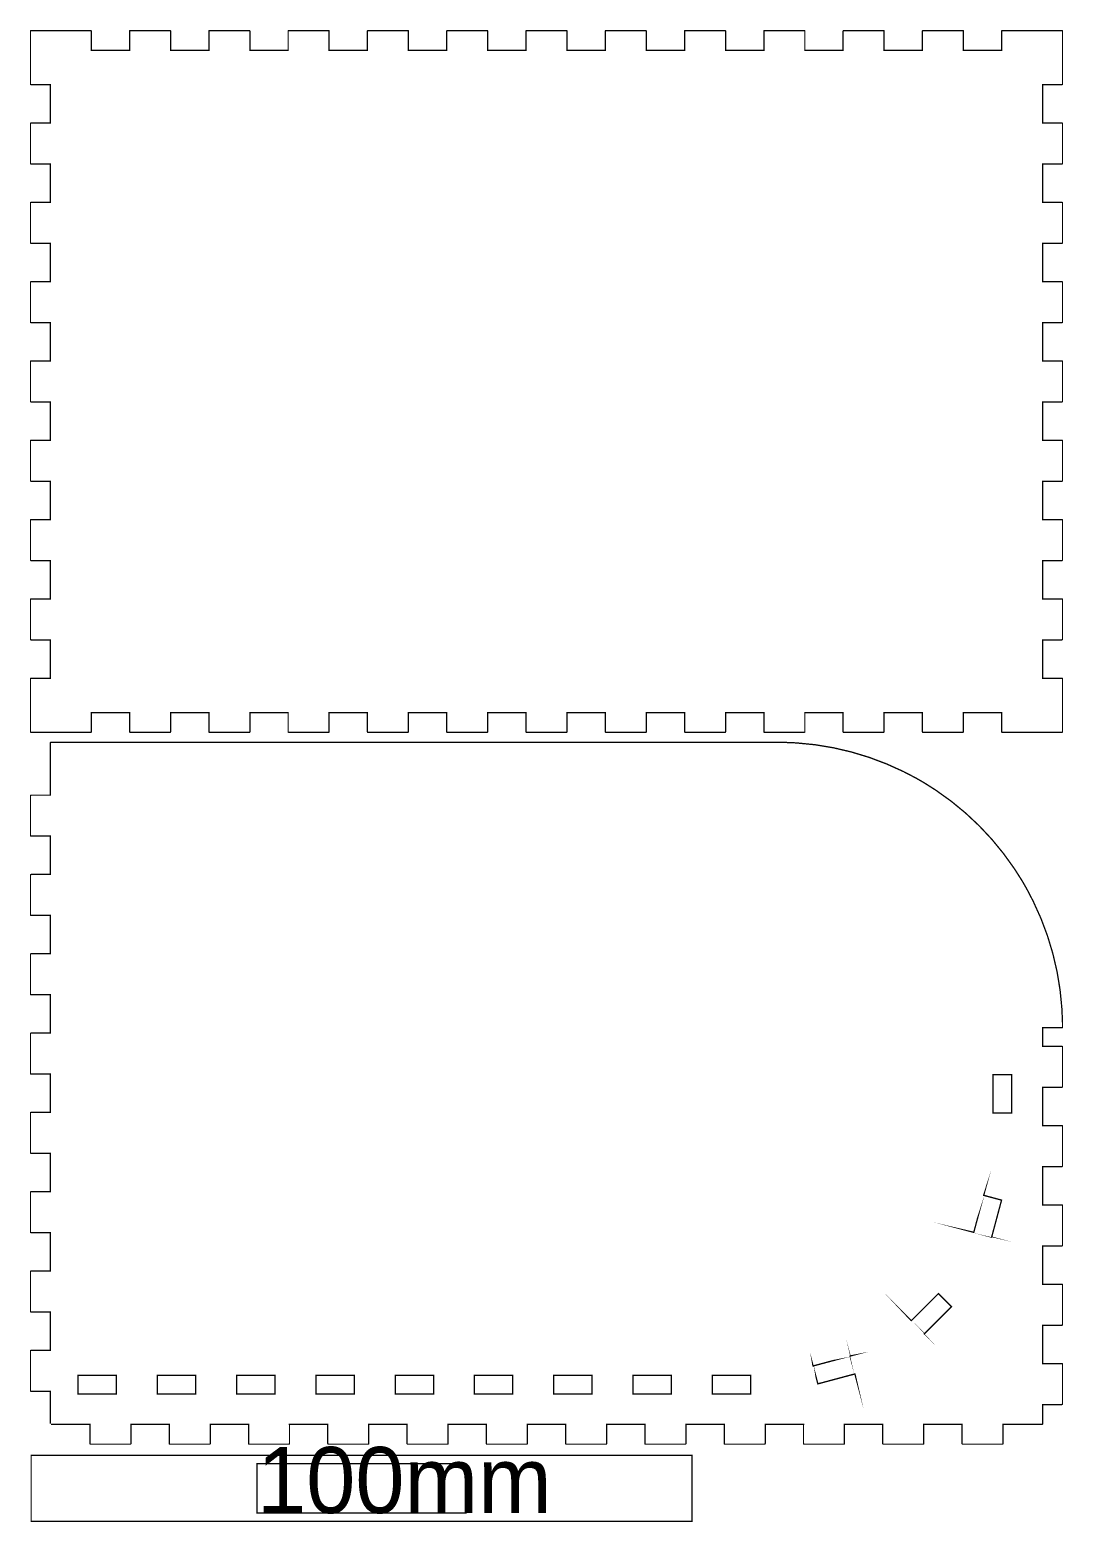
# Model space of a CAD drawing. Extents: x 1 to 736, y 1 to 227.
# Drawn here: x 0.6 to 157, y 0.9 to 226.7 of the extents above; entities that cross this region are included whole.
import ezdxf

# ---------------------------------------------------------------- set-up
doc = ezdxf.new("R2010")
doc.units = 0
doc.layers.get('0').update_dxf_attribs({"linetype": 'CONTINUOUS'})

msp = doc.modelspace()

# ---------------------------------------------------------------- linework, layer by layer
at = {"color": 0, "const_width": 0.2}
for points in [[(3.85025, 226.642), (0.85025, 226.642), (0.83234, 226.642), (0.77859, 226.613), (0.74965, 226.559), (0.74965, 226.541)], [(0.74965, 226.541), (0.74965, 223.541)], [(9.85023, 226.642), (3.85025, 226.642)], [(9.9508, 223.541), (9.9508, 226.541), (9.9508, 226.559), (9.9205, 226.613), (9.86677, 226.642), (9.85023, 226.642)], [(15.8502, 226.642), (15.8323, 226.642), (15.7786, 226.613), (15.7496, 226.559), (15.7496, 226.541)], [(15.7496, 226.541), (15.7496, 223.541), (15.7496, 223.559), (15.7786, 223.613), (15.8323, 223.642), (15.8502, 223.642)], [(21.8502, 226.642), (15.8502, 226.642)], [(21.9508, 223.541), (21.9508, 226.541), (21.9508, 226.559), (21.9204, 226.613), (21.8667, 226.642), (21.8502, 226.642)], [(27.8501, 226.642), (27.8322, 226.642), (27.7785, 226.613), (27.7496, 226.559), (27.7496, 226.541)], [(27.7496, 226.541), (27.7496, 223.541), (27.7496, 223.559), (27.7785, 223.613), (27.8322, 223.642), (27.8501, 223.642)], [(33.8501, 226.642), (27.8501, 226.642)], [(33.9507, 223.541), (33.9507, 226.541), (33.9507, 226.559), (33.9204, 226.613), (33.8667, 226.642), (33.8501, 226.642)], [(39.8501, 226.642), (39.8321, 226.642), (39.7785, 226.613), (39.7496, 226.559), (39.7496, 226.541)], [(39.7496, 226.541), (39.7496, 223.541), (39.7496, 223.559), (39.7785, 223.613), (39.8321, 223.642), (39.8501, 223.642)], [(45.8502, 226.642), (39.8501, 226.642)], [(45.9507, 223.541), (45.9507, 226.541), (45.9507, 226.559), (45.9204, 226.613), (45.8668, 226.642), (45.8502, 226.642)], [(51.8502, 226.642), (51.8322, 226.642), (51.7783, 226.613), (51.7493, 226.559), (51.7493, 226.541)], [(51.7493, 226.541), (51.7493, 223.541), (51.7493, 223.559), (51.7783, 223.613), (51.8322, 223.642), (51.8502, 223.642)], [(57.8499, 226.642), (51.8502, 226.642)], [(57.9508, 223.541), (57.9508, 226.541), (57.9508, 226.559), (57.9205, 226.613), (57.8665, 226.642), (57.8499, 226.642)], [(63.85, 226.642), (63.832, 226.642), (63.7783, 226.613), (63.7494, 226.559), (63.7494, 226.541)], [(63.7494, 226.541), (63.7494, 223.541), (63.7494, 223.559), (63.7783, 223.613), (63.832, 223.642), (63.85, 223.642)], [(69.85, 226.642), (63.85, 226.642)], [(69.9505, 223.541), (69.9505, 226.541), (69.9505, 226.559), (69.9202, 226.613), (69.8666, 226.642), (69.85, 226.642)], [(75.85, 226.642), (75.8321, 226.642), (75.7784, 226.613), (75.7495, 226.559), (75.7495, 226.541)], [(75.7495, 226.541), (75.7495, 223.541), (75.7495, 223.559), (75.7784, 223.613), (75.8321, 223.642), (75.85, 223.642)], [(81.8501, 226.642), (75.85, 226.642)], [(81.9506, 223.541), (81.9506, 226.541), (81.9506, 226.559), (81.9203, 226.613), (81.8667, 226.642), (81.8501, 226.642)], [(87.8498, 226.642), (87.8321, 226.642), (87.7782, 226.613), (87.7492, 226.559), (87.7492, 226.541)], [(87.7492, 226.541), (87.7492, 223.541), (87.7492, 223.559), (87.7782, 223.613), (87.8321, 223.642), (87.8498, 223.642)], [(93.8498, 226.642), (87.8498, 226.642)], [(93.9504, 223.541), (93.9504, 226.541), (93.9504, 226.559), (93.92, 226.613), (93.8664, 226.642), (93.8498, 226.642)], [(99.8499, 226.642), (99.8319, 226.642), (99.7783, 226.613), (99.7493, 226.559), (99.7493, 226.541)], [(99.7493, 226.541), (99.7493, 223.541), (99.7493, 223.559), (99.7783, 223.613), (99.8319, 223.642), (99.8499, 223.642)], [(105.85, 226.642), (99.8499, 226.642)], [(105.95, 223.541), (105.95, 226.541), (105.95, 226.559), (105.92, 226.613), (105.866, 226.642), (105.85, 226.642)], [(111.85, 226.642), (111.832, 226.642), (111.778, 226.613), (111.749, 226.559), (111.749, 226.541)], [(111.749, 226.541), (111.749, 223.541), (111.749, 223.559), (111.778, 223.613), (111.832, 223.642), (111.85, 223.642)], [(117.85, 226.642), (111.85, 226.642)], [(117.951, 223.541), (117.951, 226.541), (117.951, 226.559), (117.92, 226.613), (117.866, 226.642), (117.85, 226.642)], [(123.85, 226.642), (123.832, 226.642), (123.778, 226.613), (123.749, 226.559), (123.749, 226.541)], [(123.749, 226.541), (123.749, 223.541), (123.749, 223.559), (123.778, 223.613), (123.832, 223.642), (123.85, 223.642)], [(129.85, 226.642), (123.85, 226.642)], [(129.95, 223.541), (129.95, 226.541), (129.95, 226.559), (129.92, 226.613), (129.866, 226.642), (129.85, 226.642)], [(135.85, 226.642), (135.832, 226.642), (135.778, 226.613), (135.749, 226.559), (135.749, 226.541)], [(135.749, 226.541), (135.749, 223.541), (135.749, 223.559), (135.778, 223.613), (135.832, 223.642), (135.85, 223.642)], [(141.85, 226.642), (135.85, 226.642)], [(141.95, 223.541), (141.95, 226.541), (141.95, 226.559), (141.92, 226.613), (141.866, 226.642), (141.85, 226.642)], [(147.85, 226.642), (147.832, 226.642), (147.778, 226.613), (147.749, 226.559), (147.749, 226.541)], [(147.749, 226.541), (147.749, 223.541), (147.749, 223.559), (147.778, 223.613), (147.832, 223.642), (147.85, 223.642)], [(153.85, 226.642), (147.85, 226.642)], [(156.85, 226.642), (153.85, 226.642)], [(156.95, 223.541), (156.95, 226.541), (156.95, 226.559), (156.92, 226.613), (156.866, 226.642), (156.85, 226.642)], [(0.74965, 223.541), (0.74965, 218.542)], [(15.8502, 223.642), (9.85023, 223.642), (9.86677, 223.642), (9.9205, 223.613), (9.9508, 223.559), (9.9508, 223.541)], [(27.8501, 223.642), (21.8502, 223.642), (21.8667, 223.642), (21.9204, 223.613), (21.9508, 223.559), (21.9508, 223.541)], [(39.8501, 223.642), (33.8501, 223.642), (33.8667, 223.642), (33.9204, 223.613), (33.9507, 223.559), (33.9507, 223.541)], [(51.8502, 223.642), (45.8502, 223.642), (45.8668, 223.642), (45.9204, 223.613), (45.9507, 223.559), (45.9507, 223.541)], [(63.85, 223.642), (57.8499, 223.642), (57.8665, 223.642), (57.9205, 223.613), (57.9508, 223.559), (57.9508, 223.541)], [(75.85, 223.642), (69.85, 223.642), (69.8666, 223.642), (69.9202, 223.613), (69.9505, 223.559), (69.9505, 223.541)], [(87.8498, 223.642), (81.8501, 223.642), (81.8667, 223.642), (81.9203, 223.613), (81.9506, 223.559), (81.9506, 223.541)], [(99.8499, 223.642), (93.8498, 223.642), (93.8664, 223.642), (93.92, 223.613), (93.9504, 223.559), (93.9504, 223.541)], [(111.85, 223.642), (105.85, 223.642), (105.866, 223.642), (105.92, 223.613), (105.95, 223.559), (105.95, 223.541)], [(123.85, 223.642), (117.85, 223.642), (117.866, 223.642), (117.92, 223.613), (117.951, 223.559), (117.951, 223.541)], [(135.85, 223.642), (129.85, 223.642), (129.866, 223.642), (129.92, 223.613), (129.95, 223.559), (129.95, 223.541)], [(147.85, 223.642), (141.85, 223.642), (141.866, 223.642), (141.92, 223.613), (141.95, 223.559), (141.95, 223.541)], [(156.95, 218.542), (156.95, 223.541)], [(0.74965, 218.542), (0.74965, 218.525), (0.77859, 218.471), (0.83234, 218.441), (0.85025, 218.441)], [(0.85025, 218.441), (3.85025, 218.441), (3.83233, 218.441), (3.77857, 218.471), (3.74964, 218.525), (3.74964, 218.542)], [(3.74964, 218.542), (3.74964, 212.542), (3.74964, 212.56), (3.77857, 212.614), (3.83233, 212.642), (3.85025, 212.642)], [(153.95, 212.542), (153.95, 218.542), (153.95, 218.525), (153.92, 218.471), (153.866, 218.441), (153.85, 218.441)], [(153.85, 218.441), (156.85, 218.441), (156.866, 218.441), (156.92, 218.471), (156.95, 218.525), (156.95, 218.542)], [(3.85025, 212.642), (0.85025, 212.642), (0.83234, 212.642), (0.77859, 212.614), (0.74965, 212.56), (0.74965, 212.542)], [(0.74965, 212.542), (0.74965, 206.542)], [(156.85, 212.642), (153.85, 212.642), (153.866, 212.642), (153.92, 212.614), (153.95, 212.56), (153.95, 212.542)], [(156.95, 212.542), (156.95, 212.56), (156.92, 212.614), (156.866, 212.642), (156.85, 212.642)], [(156.95, 206.542), (156.95, 212.542)], [(0.74965, 206.542), (0.74965, 206.525), (0.77859, 206.471), (0.83234, 206.441), (0.85025, 206.441)], [(0.85025, 206.441), (3.85025, 206.441), (3.83233, 206.441), (3.77857, 206.471), (3.74964, 206.525), (3.74964, 206.542)], [(3.74964, 206.542), (3.74964, 200.542), (3.74964, 200.56), (3.77857, 200.613), (3.83233, 200.642), (3.85025, 200.642)], [(153.95, 200.542), (153.95, 206.542), (153.95, 206.525), (153.92, 206.471), (153.866, 206.441), (153.85, 206.441)], [(153.85, 206.441), (156.85, 206.441), (156.866, 206.441), (156.92, 206.471), (156.95, 206.525), (156.95, 206.542)], [(3.85025, 200.642), (0.85025, 200.642), (0.83234, 200.642), (0.77859, 200.613), (0.74965, 200.56), (0.74965, 200.542)], [(0.74965, 200.542), (0.74965, 194.542)], [(156.85, 200.642), (153.85, 200.642), (153.866, 200.642), (153.92, 200.613), (153.95, 200.56), (153.95, 200.542)], [(156.95, 200.542), (156.95, 200.56), (156.92, 200.613), (156.866, 200.642), (156.85, 200.642)], [(156.95, 194.542), (156.95, 200.542)], [(0.74965, 194.542), (0.74965, 194.525), (0.77859, 194.472), (0.83234, 194.441), (0.85025, 194.441)], [(0.85025, 194.441), (3.85025, 194.441), (3.83233, 194.441), (3.77857, 194.472), (3.74964, 194.525), (3.74964, 194.542)], [(3.74964, 194.542), (3.74964, 188.542), (3.74964, 188.56), (3.77857, 188.613), (3.83233, 188.642), (3.85025, 188.642)], [(153.95, 188.542), (153.95, 194.542), (153.95, 194.525), (153.92, 194.472), (153.866, 194.441), (153.85, 194.441)], [(153.85, 194.441), (156.85, 194.441), (156.866, 194.441), (156.92, 194.472), (156.95, 194.525), (156.95, 194.542)], [(3.85025, 188.642), (0.85025, 188.642), (0.83234, 188.642), (0.77859, 188.613), (0.74965, 188.56), (0.74965, 188.542)], [(0.74965, 188.542), (0.74965, 182.542)], [(156.85, 188.642), (153.85, 188.642), (153.866, 188.642), (153.92, 188.613), (153.95, 188.56), (153.95, 188.542)], [(156.95, 188.542), (156.95, 188.56), (156.92, 188.613), (156.866, 188.642), (156.85, 188.642)], [(156.95, 182.542), (156.95, 188.542)], [(0.74965, 182.542), (0.74965, 182.525), (0.77859, 182.471), (0.83234, 182.441), (0.85025, 182.441)], [(0.85025, 182.441), (3.85025, 182.441), (3.83233, 182.441), (3.77857, 182.471), (3.74964, 182.525), (3.74964, 182.542)], [(3.74964, 182.542), (3.74964, 176.542), (3.74964, 176.56), (3.77857, 176.614), (3.83233, 176.643), (3.85025, 176.643)], [(153.95, 176.542), (153.95, 182.542), (153.95, 182.525), (153.92, 182.471), (153.866, 182.441), (153.85, 182.441)], [(153.85, 182.441), (156.85, 182.441), (156.866, 182.441), (156.92, 182.471), (156.95, 182.525), (156.95, 182.542)], [(3.85025, 176.643), (0.85025, 176.643), (0.83234, 176.643), (0.77859, 176.614), (0.74965, 176.56), (0.74965, 176.542)], [(0.74965, 176.542), (0.74965, 170.542)], [(156.85, 176.643), (153.85, 176.643), (153.866, 176.643), (153.92, 176.614), (153.95, 176.56), (153.95, 176.542)], [(156.95, 176.542), (156.95, 176.56), (156.92, 176.614), (156.866, 176.643), (156.85, 176.643)], [(156.95, 170.542), (156.95, 176.542)], [(0.74965, 170.542), (0.74965, 170.525), (0.77859, 170.472), (0.83234, 170.441), (0.85025, 170.441)], [(0.85025, 170.441), (3.85025, 170.441), (3.83233, 170.441), (3.77857, 170.472), (3.74964, 170.525), (3.74964, 170.542)], [(3.74964, 170.542), (3.74964, 164.542), (3.74964, 164.56), (3.77857, 164.614), (3.83233, 164.642), (3.85025, 164.642)], [(153.95, 164.542), (153.95, 170.542), (153.95, 170.525), (153.92, 170.472), (153.866, 170.441), (153.85, 170.441)], [(153.85, 170.441), (156.85, 170.441), (156.866, 170.441), (156.92, 170.472), (156.95, 170.525), (156.95, 170.542)], [(3.85025, 164.642), (0.85025, 164.642), (0.83234, 164.642), (0.77859, 164.614), (0.74965, 164.56), (0.74965, 164.542)], [(0.74965, 164.542), (0.74965, 158.542)], [(156.85, 164.642), (153.85, 164.642), (153.866, 164.642), (153.92, 164.614), (153.95, 164.56), (153.95, 164.542)], [(156.95, 164.542), (156.95, 164.56), (156.92, 164.614), (156.866, 164.642), (156.85, 164.642)], [(156.95, 158.542), (156.95, 164.542)], [(0.74965, 158.542), (0.74965, 158.525), (0.77859, 158.472), (0.83234, 158.441), (0.85025, 158.441)], [(0.85025, 158.441), (3.85025, 158.441), (3.83233, 158.441), (3.77857, 158.472), (3.74964, 158.525), (3.74964, 158.542)], [(3.74964, 158.542), (3.74964, 152.542), (3.74964, 152.56), (3.77857, 152.613), (3.83233, 152.643), (3.85025, 152.643)], [(153.95, 152.542), (153.95, 158.542), (153.95, 158.525), (153.92, 158.472), (153.866, 158.441), (153.85, 158.441)], [(153.85, 158.441), (156.85, 158.441), (156.866, 158.441), (156.92, 158.472), (156.95, 158.525), (156.95, 158.542)], [(3.85025, 152.643), (0.85025, 152.643), (0.83234, 152.643), (0.77859, 152.613), (0.74965, 152.56), (0.74965, 152.542)], [(0.74965, 152.542), (0.74965, 146.542)], [(156.85, 152.643), (153.85, 152.643), (153.866, 152.643), (153.92, 152.613), (153.95, 152.56), (153.95, 152.542)], [(156.95, 152.542), (156.95, 152.56), (156.92, 152.613), (156.866, 152.643), (156.85, 152.643)], [(156.95, 146.542), (156.95, 152.542)], [(0.74965, 146.542), (0.74965, 146.526), (0.77859, 146.472), (0.83234, 146.441), (0.85025, 146.441)], [(0.85025, 146.441), (3.85025, 146.441), (3.83233, 146.441), (3.77857, 146.472), (3.74964, 146.526), (3.74964, 146.542)], [(3.74964, 146.542), (3.74964, 140.542), (3.74964, 140.56), (3.77857, 140.614), (3.83233, 140.643), (3.85025, 140.643)], [(153.95, 140.542), (153.95, 146.542), (153.95, 146.526), (153.92, 146.472), (153.866, 146.441), (153.85, 146.441)], [(153.85, 146.441), (156.85, 146.441), (156.866, 146.441), (156.92, 146.472), (156.95, 146.526), (156.95, 146.542)], [(3.85025, 140.643), (0.85025, 140.643), (0.83234, 140.643), (0.77859, 140.614), (0.74965, 140.56), (0.74965, 140.542)], [(0.74965, 140.542), (0.74965, 134.542)], [(156.85, 140.643), (153.85, 140.643), (153.866, 140.643), (153.92, 140.614), (153.95, 140.56), (153.95, 140.542)], [(156.95, 140.542), (156.95, 140.56), (156.92, 140.614), (156.866, 140.643), (156.85, 140.643)], [(156.95, 134.542), (156.95, 140.542)], [(0.74965, 134.542), (0.74965, 134.525), (0.77859, 134.472), (0.83234, 134.441), (0.85025, 134.441)], [(0.85025, 134.441), (3.85025, 134.441), (3.83233, 134.441), (3.77857, 134.472), (3.74964, 134.525), (3.74964, 134.542)], [(3.74964, 134.542), (3.74964, 128.542), (3.74964, 128.56), (3.77857, 128.614), (3.83233, 128.643), (3.85025, 128.643)], [(153.95, 128.542), (153.95, 134.542), (153.95, 134.525), (153.92, 134.472), (153.866, 134.441), (153.85, 134.441)], [(153.85, 134.441), (156.85, 134.441), (156.866, 134.441), (156.92, 134.472), (156.95, 134.525), (156.95, 134.542)], [(3.85025, 128.643), (0.85025, 128.643), (0.83234, 128.643), (0.77859, 128.614), (0.74965, 128.56), (0.74965, 128.542)], [(156.85, 128.643), (153.85, 128.643), (153.866, 128.643), (153.92, 128.614), (153.95, 128.56), (153.95, 128.542)], [(156.95, 128.542), (156.95, 128.56), (156.92, 128.614), (156.866, 128.643), (156.85, 128.643)], [(0.74965, 128.542), (0.74965, 123.542)], [(156.95, 123.542), (156.95, 128.542)], [(0.74965, 123.542), (0.74965, 120.542), (0.74965, 120.526), (0.77859, 120.472), (0.83234, 120.442), (0.85025, 120.442)], [(9.9508, 120.542), (9.9508, 123.542), (9.9508, 123.526), (9.9205, 123.472), (9.86677, 123.442), (9.85023, 123.442)], [(9.85023, 123.442), (15.8502, 123.442), (15.8323, 123.442), (15.7786, 123.472), (15.7496, 123.526), (15.7496, 123.542)], [(15.7496, 123.542), (15.7496, 120.542), (15.7496, 120.526), (15.7786, 120.472), (15.8323, 120.442), (15.8502, 120.442)], [(21.9508, 120.542), (21.9508, 123.542), (21.9508, 123.526), (21.9204, 123.472), (21.8667, 123.442), (21.8502, 123.442)], [(21.8502, 123.442), (27.8501, 123.442), (27.8322, 123.442), (27.7785, 123.472), (27.7496, 123.526), (27.7496, 123.542)], [(27.7496, 123.542), (27.7496, 120.542), (27.7496, 120.526), (27.7785, 120.472), (27.8322, 120.442), (27.8501, 120.442)], [(33.9507, 120.542), (33.9507, 123.542), (33.9507, 123.526), (33.9204, 123.472), (33.8667, 123.442), (33.8501, 123.442)], [(33.8501, 123.442), (39.8501, 123.442), (39.8321, 123.442), (39.7785, 123.472), (39.7496, 123.526), (39.7496, 123.542)], [(39.7496, 123.542), (39.7496, 120.542), (39.7496, 120.526), (39.7785, 120.472), (39.8321, 120.442), (39.8501, 120.442)], [(45.9507, 120.542), (45.9507, 123.542), (45.9507, 123.526), (45.9204, 123.472), (45.8668, 123.442), (45.8502, 123.442)], [(45.8502, 123.442), (51.8502, 123.442), (51.8322, 123.442), (51.7783, 123.472), (51.7493, 123.526), (51.7493, 123.542)], [(51.7493, 123.542), (51.7493, 120.542), (51.7493, 120.526), (51.7783, 120.472), (51.8322, 120.442), (51.8502, 120.442)], [(57.9508, 120.542), (57.9508, 123.542), (57.9508, 123.526), (57.9205, 123.472), (57.8665, 123.442), (57.8499, 123.442)], [(57.8499, 123.442), (63.85, 123.442), (63.832, 123.442), (63.7783, 123.472), (63.7494, 123.526), (63.7494, 123.542)], [(63.7494, 123.542), (63.7494, 120.542), (63.7494, 120.526), (63.7783, 120.472), (63.832, 120.442), (63.85, 120.442)], [(69.9505, 120.542), (69.9505, 123.542), (69.9505, 123.526), (69.9202, 123.472), (69.8666, 123.442), (69.85, 123.442)], [(69.85, 123.442), (75.85, 123.442), (75.8321, 123.442), (75.7784, 123.472), (75.7495, 123.526), (75.7495, 123.542)], [(75.7495, 123.542), (75.7495, 120.542), (75.7495, 120.526), (75.7784, 120.472), (75.8321, 120.442), (75.85, 120.442)], [(81.9506, 120.542), (81.9506, 123.542), (81.9506, 123.526), (81.9203, 123.472), (81.8667, 123.442), (81.8501, 123.442)], [(81.8501, 123.442), (87.8498, 123.442), (87.8321, 123.442), (87.7782, 123.472), (87.7492, 123.526), (87.7492, 123.542)], [(87.7492, 123.542), (87.7492, 120.542), (87.7492, 120.526), (87.7782, 120.472), (87.8321, 120.442), (87.8498, 120.442)], [(93.9504, 120.542), (93.9504, 123.542), (93.9504, 123.526), (93.92, 123.472), (93.8664, 123.442), (93.8498, 123.442)], [(93.8498, 123.442), (99.8499, 123.442), (99.8319, 123.442), (99.7783, 123.472), (99.7493, 123.526), (99.7493, 123.542)], [(99.7493, 123.542), (99.7493, 120.542), (99.7493, 120.526), (99.7783, 120.472), (99.8319, 120.442), (99.8499, 120.442)], [(105.95, 120.542), (105.95, 123.542), (105.95, 123.526), (105.92, 123.472), (105.866, 123.442), (105.85, 123.442)], [(105.85, 123.442), (111.85, 123.442), (111.832, 123.442), (111.778, 123.472), (111.749, 123.526), (111.749, 123.542)], [(111.749, 123.542), (111.749, 120.542), (111.749, 120.526), (111.778, 120.472), (111.832, 120.442), (111.85, 120.442)], [(117.951, 120.542), (117.951, 123.542), (117.951, 123.526), (117.92, 123.472), (117.866, 123.442), (117.85, 123.442)], [(117.85, 123.442), (123.85, 123.442), (123.832, 123.442), (123.778, 123.472), (123.749, 123.526), (123.749, 123.542)], [(123.749, 123.542), (123.749, 120.542), (123.749, 120.526), (123.778, 120.472), (123.832, 120.442), (123.85, 120.442)], [(129.95, 120.542), (129.95, 123.542), (129.95, 123.526), (129.92, 123.472), (129.866, 123.442), (129.85, 123.442)], [(129.85, 123.442), (135.85, 123.442), (135.832, 123.442), (135.778, 123.472), (135.749, 123.526), (135.749, 123.542)], [(135.749, 123.542), (135.749, 120.542), (135.749, 120.526), (135.778, 120.472), (135.832, 120.442), (135.85, 120.442)], [(141.95, 120.542), (141.95, 123.542), (141.95, 123.526), (141.92, 123.472), (141.866, 123.442), (141.85, 123.442)], [(141.85, 123.442), (147.85, 123.442), (147.832, 123.442), (147.778, 123.472), (147.749, 123.526), (147.749, 123.542)], [(147.749, 123.542), (147.749, 120.542), (147.749, 120.526), (147.778, 120.472), (147.832, 120.442), (147.85, 120.442)], [(156.95, 120.542), (156.95, 123.542)], [(0.85025, 120.442), (3.85025, 120.442)], [(3.85025, 120.442), (9.85023, 120.442)], [(9.85023, 120.442), (9.86677, 120.442), (9.9205, 120.472), (9.9508, 120.526), (9.9508, 120.542)], [(15.8502, 120.442), (21.8502, 120.442)], [(21.8502, 120.442), (21.8667, 120.442), (21.9204, 120.472), (21.9508, 120.526), (21.9508, 120.542)], [(27.8501, 120.442), (33.8501, 120.442)], [(33.8501, 120.442), (33.8667, 120.442), (33.9204, 120.472), (33.9507, 120.526), (33.9507, 120.542)], [(39.8501, 120.442), (45.8502, 120.442)], [(45.8502, 120.442), (45.8668, 120.442), (45.9204, 120.472), (45.9507, 120.526), (45.9507, 120.542)], [(51.8502, 120.442), (57.8499, 120.442)], [(57.8499, 120.442), (57.8665, 120.442), (57.9205, 120.472), (57.9508, 120.526), (57.9508, 120.542)], [(63.85, 120.442), (69.85, 120.442)], [(69.85, 120.442), (69.8666, 120.442), (69.9202, 120.472), (69.9505, 120.526), (69.9505, 120.542)], [(75.85, 120.442), (81.8501, 120.442)], [(81.8501, 120.442), (81.8667, 120.442), (81.9203, 120.472), (81.9506, 120.526), (81.9506, 120.542)], [(87.8498, 120.442), (93.8498, 120.442)], [(93.8498, 120.442), (93.8664, 120.442), (93.92, 120.472), (93.9504, 120.526), (93.9504, 120.542)], [(99.8499, 120.442), (105.85, 120.442)], [(105.85, 120.442), (105.866, 120.442), (105.92, 120.472), (105.95, 120.526), (105.95, 120.542)], [(111.85, 120.442), (117.85, 120.442)], [(117.85, 120.442), (117.866, 120.442), (117.92, 120.472), (117.951, 120.526), (117.951, 120.542)], [(123.85, 120.442), (129.85, 120.442)], [(129.85, 120.442), (129.866, 120.442), (129.92, 120.472), (129.95, 120.526), (129.95, 120.542)], [(135.85, 120.442), (141.85, 120.442)], [(141.85, 120.442), (141.866, 120.442), (141.92, 120.472), (141.95, 120.526), (141.95, 120.542)], [(147.85, 120.442), (153.85, 120.442)], [(153.85, 120.442), (156.85, 120.442), (156.866, 120.442), (156.92, 120.472), (156.95, 120.526), (156.95, 120.542)], [(113.851, 118.941), (3.85025, 118.941), (3.83233, 118.941), (3.77857, 118.912), (3.74964, 118.859), (3.74964, 118.841)], [(3.74964, 118.841), (3.74964, 115.841)], [(156.95, 75.8416), (156.95, 76.55), (156.857, 78.6723), (156.58, 81.4793), (156.121, 84.2589), (155.481, 86.9968), (154.666, 89.6895), (153.673, 92.3244), (152.51, 94.8958), (151.529, 96.7796), (151.176, 97.3914), (150.822, 98.0048), (149.681, 99.7962), (148.036, 102.089), (146.25, 104.267), (144.326, 106.318), (142.274, 108.242), (140.097, 110.028), (137.804, 111.674), (136.012, 112.814), (135.401, 113.167), (134.787, 113.521), (132.903, 114.502), (130.332, 115.666), (127.696, 116.658), (125.005, 117.474), (122.265, 118.113), (119.487, 118.572), (116.68, 118.849), (114.558, 118.941), (113.851, 118.941)], [(3.74964, 115.841), (3.74964, 110.841)], [(3.85025, 110.942), (0.85025, 110.942), (0.83234, 110.942), (0.77859, 110.913), (0.74965, 110.859), (0.74965, 110.841)], [(0.74965, 110.841), (0.74965, 104.841), (0.74965, 104.825), (0.77859, 104.771), (0.83234, 104.74), (0.85025, 104.74)], [(3.74964, 110.841), (3.74964, 110.859), (3.77857, 110.913), (3.83233, 110.942), (3.85025, 110.942)], [(0.85025, 104.74), (3.85025, 104.74), (3.83233, 104.74), (3.77857, 104.771), (3.74964, 104.825), (3.74964, 104.841)], [(3.74964, 104.841), (3.74964, 98.8413)], [(3.85025, 98.9418), (0.85025, 98.9418), (0.83234, 98.9418), (0.77859, 98.9129), (0.74965, 98.8589), (0.74965, 98.8413)], [(0.74965, 98.8413), (0.74965, 92.8412), (0.74965, 92.8247), (0.77859, 92.771), (0.83234, 92.7407), (0.85025, 92.7407)], [(3.74964, 98.8413), (3.74964, 98.8589), (3.77857, 98.9129), (3.83233, 98.9418), (3.85025, 98.9418)], [(0.85025, 92.7407), (3.85025, 92.7407), (3.83233, 92.7407), (3.77857, 92.771), (3.74964, 92.8247), (3.74964, 92.8412)], [(3.74964, 92.8412), (3.74964, 86.8412)], [(3.85025, 86.9417), (0.85025, 86.9417), (0.83234, 86.9417), (0.77859, 86.9128), (0.74965, 86.8592), (0.74965, 86.8412)], [(0.74965, 86.8412), (0.74965, 80.8411), (0.74965, 80.8246), (0.77859, 80.7709), (0.83234, 80.7406), (0.85025, 80.7406)], [(3.74964, 86.8412), (3.74964, 86.8592), (3.77857, 86.9128), (3.83233, 86.9417), (3.85025, 86.9417)], [(0.85025, 80.7406), (3.85025, 80.7406), (3.83233, 80.7406), (3.77857, 80.7709), (3.74964, 80.8246), (3.74964, 80.8411)], [(3.74964, 80.8411), (3.74964, 74.8411)], [(3.85025, 74.942), (0.85025, 74.942), (0.83234, 74.942), (0.77859, 74.9131), (0.74965, 74.8591), (0.74965, 74.8411)], [(0.74965, 74.8411), (0.74965, 68.8414), (0.74965, 68.8248), (0.77859, 68.7709), (0.83234, 68.7405), (0.85025, 68.7405)], [(3.74964, 74.8411), (3.74964, 74.8591), (3.77857, 74.9131), (3.83233, 74.942), (3.85025, 74.942)], [(153.95, 75.8416), (153.95, 75.8254), (153.92, 75.7714), (153.866, 75.741), (153.85, 75.741)], [(153.85, 75.741), (156.85, 75.741), (156.866, 75.741), (156.92, 75.7714), (156.95, 75.8254), (156.95, 75.8416)], [(153.95, 72.8416), (153.95, 75.8416)], [(156.85, 72.9425), (153.85, 72.9425), (153.866, 72.9425), (153.92, 72.9135), (153.95, 72.8595), (153.95, 72.8416)], [(156.95, 66.8419), (156.95, 72.8416), (156.95, 72.8595), (156.92, 72.9135), (156.866, 72.9425), (156.85, 72.9425)], [(0.85025, 68.7405), (3.85025, 68.7405), (3.83233, 68.7405), (3.77857, 68.7709), (3.74964, 68.8248), (3.74964, 68.8414)], [(3.74964, 68.8414), (3.74964, 62.8414)], [(153.95, 66.8419), (153.95, 66.8253), (153.92, 66.7713), (153.866, 66.7413), (153.85, 66.7413)], [(153.85, 66.7413), (156.85, 66.7413), (156.866, 66.7413), (156.92, 66.7713), (156.95, 66.8253), (156.95, 66.8419)], [(153.95, 60.8418), (153.95, 66.8419)], [(3.85025, 62.9419), (0.85025, 62.9419), (0.83234, 62.9419), (0.77859, 62.913), (0.74965, 62.8594), (0.74965, 62.8414)], [(0.74965, 62.8414), (0.74965, 56.8413), (0.74965, 56.8247), (0.77859, 56.7711), (0.83234, 56.7408), (0.85025, 56.7408)], [(3.74964, 62.8414), (3.74964, 62.8594), (3.77857, 62.913), (3.83233, 62.9419), (3.85025, 62.9419)], [(156.85, 60.9424), (153.85, 60.9424), (153.866, 60.9424), (153.92, 60.9134), (153.95, 60.8598), (153.95, 60.8418)], [(156.95, 54.8418), (156.95, 60.8418), (156.95, 60.8598), (156.92, 60.9134), (156.866, 60.9424), (156.85, 60.9424)], [(0.85025, 56.7408), (3.85025, 56.7408), (3.83233, 56.7408), (3.77857, 56.7711), (3.74964, 56.8247), (3.74964, 56.8413)], [(3.74964, 56.8413), (3.74964, 50.8413)], [(153.95, 54.8418), (153.95, 54.8252), (153.92, 54.7716), (153.866, 54.7412), (153.85, 54.7412)], [(153.85, 54.7412), (156.85, 54.7412), (156.866, 54.7412), (156.92, 54.7716), (156.95, 54.8252), (156.95, 54.8418)], [(153.95, 48.8417), (153.95, 54.8418)], [(3.85025, 50.9418), (0.85025, 50.9418), (0.83234, 50.9418), (0.77859, 50.9129), (0.74965, 50.8593), (0.74965, 50.8413)], [(0.74965, 50.8413), (0.74965, 44.8412), (0.74965, 44.825), (0.77859, 44.771), (0.83234, 44.7407), (0.85025, 44.7407)], [(3.74964, 50.8413), (3.74964, 50.8593), (3.77857, 50.9129), (3.83233, 50.9418), (3.85025, 50.9418)], [(156.85, 48.9423), (153.85, 48.9423), (153.866, 48.9423), (153.92, 48.9133), (153.95, 48.8597), (153.95, 48.8417)], [(156.95, 42.8417), (156.95, 48.8417), (156.95, 48.8597), (156.92, 48.9133), (156.866, 48.9423), (156.85, 48.9423)], [(0.85025, 44.7407), (3.85025, 44.7407), (3.83233, 44.7407), (3.77857, 44.771), (3.74964, 44.825), (3.74964, 44.8412)], [(3.74964, 44.8412), (3.74964, 38.8415)], [(153.95, 42.8417), (153.95, 42.8255), (153.92, 42.7715), (153.866, 42.7411), (153.85, 42.7411)], [(153.85, 42.7411), (156.85, 42.7411), (156.866, 42.7411), (156.92, 42.7715), (156.95, 42.8255), (156.95, 42.8417)], [(153.95, 36.842), (153.95, 42.8417)], [(3.85025, 38.9421), (0.85025, 38.9421), (0.83234, 38.9421), (0.77859, 38.9132), (0.74965, 38.8592), (0.74965, 38.8415)], [(0.74965, 38.8415), (0.74965, 32.8414), (0.74965, 32.8249), (0.77859, 32.7711), (0.83234, 32.7408), (0.85025, 32.7408)], [(3.74964, 38.8415), (3.74964, 38.8592), (3.77857, 38.9132), (3.83233, 38.9421), (3.85025, 38.9421)], [(156.85, 36.9425), (153.85, 36.9425), (153.866, 36.9425), (153.92, 36.9136), (153.95, 36.8596), (153.95, 36.842)], [(156.95, 30.8419), (156.95, 36.842), (156.95, 36.8596), (156.92, 36.9136), (156.866, 36.9425), (156.85, 36.9425)], [(0.85025, 32.7408), (3.85025, 32.7408), (3.83233, 32.7408), (3.77857, 32.7711), (3.74964, 32.8249), (3.74964, 32.8414)], [(3.74964, 32.8414), (3.74964, 26.8414)], [(153.95, 30.8419), (153.95, 30.8253), (153.92, 30.7716), (153.866, 30.7413), (153.85, 30.7413)], [(153.85, 30.7413), (156.85, 30.7413), (156.866, 30.7413), (156.92, 30.7716), (156.95, 30.8253), (156.95, 30.8419)], [(153.95, 24.8419), (153.95, 30.8419)], [(3.85025, 26.942), (0.85025, 26.942), (0.83234, 26.942), (0.77859, 26.9131), (0.74965, 26.8593), (0.74965, 26.8414)], [(0.74965, 26.8414), (0.74965, 20.8414), (0.74965, 20.8249), (0.77859, 20.7712), (0.83234, 20.7409), (0.85025, 20.7409)], [(3.74964, 26.8414), (3.74964, 26.8593), (3.77857, 26.9131), (3.83233, 26.942), (3.85025, 26.942)], [(156.85, 24.9425), (153.85, 24.9425), (153.866, 24.9425), (153.92, 24.9136), (153.95, 24.8598), (153.95, 24.8419)], [(156.95, 18.8419), (156.95, 24.8419), (156.95, 24.8598), (156.92, 24.9136), (156.866, 24.9425), (156.85, 24.9425)], [(0.85025, 20.7409), (3.85025, 20.7409), (3.83233, 20.7409), (3.77857, 20.7712), (3.74964, 20.8249), (3.74964, 20.8414)], [(3.74964, 20.8414), (3.74964, 15.8419)], [(153.95, 18.8419), (153.95, 18.8254), (153.92, 18.7716), (153.866, 18.7413), (153.85, 18.7413)], [(153.85, 18.7413), (156.85, 18.7413), (156.866, 18.7413), (156.92, 18.7716), (156.95, 18.8254), (156.95, 18.8419)], [(153.95, 15.8419), (153.95, 18.8419)], [(3.85025, 15.7413), (9.85023, 15.7413)], [(9.85023, 15.7413), (9.8323, 15.7413), (9.77858, 15.7716), (9.74961, 15.8254), (9.74961, 15.8419)], [(9.74961, 15.8419), (9.74961, 12.8419), (9.74961, 12.8254), (9.77858, 12.7716), (9.8323, 12.7413), (9.85023, 12.7413)], [(15.9508, 12.8419), (15.9508, 15.8419), (15.9508, 15.8254), (15.9205, 15.7716), (15.8667, 15.7413), (15.8502, 15.7413)], [(15.8502, 15.7413), (21.8502, 15.7413)], [(21.8502, 15.7413), (21.8323, 15.7413), (21.7785, 15.7716), (21.7496, 15.8254), (21.7496, 15.8419)], [(21.7496, 15.8419), (21.7496, 12.8419), (21.7496, 12.8254), (21.7785, 12.7716), (21.8323, 12.7413), (21.8502, 12.7413)], [(27.9508, 12.8419), (27.9508, 15.8419), (27.9508, 15.8254), (27.9204, 15.7716), (27.8667, 15.7413), (27.8501, 15.7413)], [(27.8501, 15.7413), (33.8501, 15.7413)], [(33.8501, 15.7413), (33.8322, 15.7413), (33.7785, 15.7716), (33.7495, 15.8254), (33.7495, 15.8419)], [(33.7495, 15.8419), (33.7495, 12.8419), (33.7495, 12.8254), (33.7785, 12.7716), (33.8322, 12.7413), (33.8501, 12.7413)], [(39.9507, 12.8419), (39.9507, 15.8419), (39.9507, 15.8254), (39.9203, 15.7716), (39.8667, 15.7413), (39.8501, 15.7413)], [(39.8501, 15.7413), (45.8502, 15.7413)], [(45.8502, 15.7413), (45.8322, 15.7413), (45.7786, 15.7716), (45.7496, 15.8254), (45.7496, 15.8419)], [(45.7496, 15.8419), (45.7496, 12.8419), (45.7496, 12.8254), (45.7786, 12.7716), (45.8322, 12.7413), (45.8502, 12.7413)], [(51.9508, 12.8419), (51.9508, 15.8419), (51.9508, 15.8254), (51.9204, 15.7716), (51.8664, 15.7413), (51.8502, 15.7413)], [(51.8502, 15.7413), (57.8499, 15.7413)], [(57.8499, 15.7413), (57.8323, 15.7413), (57.7783, 15.7716), (57.7494, 15.8254), (57.7494, 15.8419)], [(57.7494, 15.8419), (57.7494, 12.8419), (57.7494, 12.8254), (57.7783, 12.7716), (57.8323, 12.7413), (57.8499, 12.7413)], [(63.9505, 12.8419), (63.9505, 15.8419), (63.9505, 15.8254), (63.9202, 15.7716), (63.8665, 15.7413), (63.85, 15.7413)], [(63.85, 15.7413), (69.85, 15.7413)], [(69.85, 15.7413), (69.832, 15.7413), (69.7784, 15.7716), (69.7495, 15.8254), (69.7495, 15.8419)], [(69.7495, 15.8419), (69.7495, 12.8419), (69.7495, 12.8254), (69.7784, 12.7716), (69.832, 12.7413), (69.85, 12.7413)], [(75.9506, 12.8419), (75.9506, 15.8419), (75.9506, 15.8254), (75.9202, 15.7716), (75.8666, 15.7413), (75.85, 15.7413)], [(75.85, 15.7413), (81.8501, 15.7413)], [(81.8501, 15.7413), (81.8321, 15.7413), (81.7785, 15.7716), (81.7492, 15.8254), (81.7492, 15.8419)], [(81.7492, 15.8419), (81.7492, 12.8419), (81.7492, 12.8254), (81.7785, 12.7716), (81.8321, 12.7413), (81.8501, 12.7413)], [(87.9507, 12.8419), (87.9507, 15.8419), (87.9507, 15.8254), (87.9203, 15.7716), (87.8664, 15.7413), (87.8498, 15.7413)], [(87.8498, 15.7413), (93.8498, 15.7413)], [(93.8498, 15.7413), (93.8318, 15.7413), (93.7782, 15.7716), (93.7493, 15.8254), (93.7493, 15.8419)], [(93.7493, 15.8419), (93.7493, 12.8419), (93.7493, 12.8254), (93.7782, 12.7716), (93.8318, 12.7413), (93.8498, 12.7413)], [(99.9504, 12.8419), (99.9504, 15.8419), (99.9504, 15.8254), (99.9201, 15.7716), (99.8664, 15.7413), (99.8499, 15.7413)], [(99.8499, 15.7413), (105.85, 15.7413)], [(105.85, 15.7413), (105.832, 15.7413), (105.778, 15.7716), (105.749, 15.8254), (105.749, 15.8419)], [(105.749, 15.8419), (105.749, 12.8419), (105.749, 12.8254), (105.778, 12.7716), (105.832, 12.7413), (105.85, 12.7413)], [(111.95, 12.8419), (111.95, 15.8419), (111.95, 15.8254), (111.92, 15.7716), (111.867, 15.7413), (111.85, 15.7413)], [(111.85, 15.7413), (117.85, 15.7413)], [(117.85, 15.7413), (117.832, 15.7413), (117.778, 15.7716), (117.749, 15.8254), (117.749, 15.8419)], [(117.749, 15.8419), (117.749, 12.8419), (117.749, 12.8254), (117.778, 12.7716), (117.832, 12.7413), (117.85, 12.7413)], [(123.95, 12.8419), (123.95, 15.8419), (123.95, 15.8254), (123.92, 15.7716), (123.866, 15.7413), (123.85, 15.7413)], [(123.85, 15.7413), (129.85, 15.7413)], [(129.85, 15.7413), (129.832, 15.7413), (129.778, 15.7716), (129.749, 15.8254), (129.749, 15.8419)], [(129.749, 15.8419), (129.749, 12.8419), (129.749, 12.8254), (129.778, 12.7716), (129.832, 12.7413), (129.85, 12.7413)], [(135.95, 12.8419), (135.95, 15.8419), (135.95, 15.8254), (135.92, 15.7716), (135.866, 15.7413), (135.85, 15.7413)], [(135.85, 15.7413), (141.85, 15.7413)], [(141.85, 15.7413), (141.832, 15.7413), (141.778, 15.7716), (141.749, 15.8254), (141.749, 15.8419)], [(141.749, 15.8419), (141.749, 12.8419), (141.749, 12.8254), (141.778, 12.7716), (141.832, 12.7413), (141.85, 12.7413)], [(147.95, 12.8419), (147.95, 15.8419), (147.95, 15.8254), (147.92, 15.7716), (147.866, 15.7413), (147.85, 15.7413)], [(147.85, 15.7413), (153.85, 15.7413), (153.866, 15.7413), (153.92, 15.7716), (153.95, 15.8254), (153.95, 15.8419)], [(9.85023, 12.7413), (15.8502, 12.7413), (15.8667, 12.7413), (15.9205, 12.7716), (15.9508, 12.8254), (15.9508, 12.8419)], [(21.8502, 12.7413), (27.8501, 12.7413), (27.8667, 12.7413), (27.9204, 12.7716), (27.9508, 12.8254), (27.9508, 12.8419)], [(33.8501, 12.7413), (39.8501, 12.7413), (39.8667, 12.7413), (39.9203, 12.7716), (39.9507, 12.8254), (39.9507, 12.8419)], [(45.8502, 12.7413), (51.8502, 12.7413), (51.8664, 12.7413), (51.9204, 12.7716), (51.9508, 12.8254), (51.9508, 12.8419)], [(57.8499, 12.7413), (63.85, 12.7413), (63.8665, 12.7413), (63.9202, 12.7716), (63.9505, 12.8254), (63.9505, 12.8419)], [(69.85, 12.7413), (75.85, 12.7413), (75.8666, 12.7413), (75.9202, 12.7716), (75.9506, 12.8254), (75.9506, 12.8419)], [(81.8501, 12.7413), (87.8498, 12.7413), (87.8664, 12.7413), (87.9203, 12.7716), (87.9507, 12.8254), (87.9507, 12.8419)], [(93.8498, 12.7413), (99.8499, 12.7413), (99.8664, 12.7413), (99.9201, 12.7716), (99.9504, 12.8254), (99.9504, 12.8419)], [(105.85, 12.7413), (111.85, 12.7413), (111.867, 12.7413), (111.92, 12.7716), (111.95, 12.8254), (111.95, 12.8419)], [(117.85, 12.7413), (123.85, 12.7413), (123.866, 12.7413), (123.92, 12.7716), (123.95, 12.8254), (123.95, 12.8419)], [(129.85, 12.7413), (135.85, 12.7413), (135.866, 12.7413), (135.92, 12.7716), (135.95, 12.8254), (135.95, 12.8419)], [(141.85, 12.7413), (147.85, 12.7413), (147.866, 12.7413), (147.92, 12.7716), (147.95, 12.8254), (147.95, 12.8419)]]:
    msp.add_lwpolyline(points, dxfattribs=at)
at = {"color": 5, "const_width": 0.2}
for points in [[(146.451, 62.7408), (146.451, 68.7405), (146.451, 68.7243), (146.421, 68.6703), (146.367, 68.64), (146.351, 68.64)], [(146.351, 68.64), (149.35, 68.64), (149.333, 68.64), (149.279, 68.6703), (149.25, 68.7243), (149.25, 68.7405)], [(149.25, 68.7405), (149.25, 62.7408)], [(149.35, 62.8414), (146.351, 62.8414), (146.367, 62.8414), (146.421, 62.8124), (146.451, 62.7585), (146.451, 62.7408)], [(149.25, 62.7422), (149.25, 62.7599), (149.279, 62.8124), (149.333, 62.8414), (149.35, 62.8414)], [(143.494, 44.6927), (145.047, 50.4885), (145.043, 50.4762), (145, 50.4278), (144.937, 50.4155), (144.924, 50.4183)], [(144.924, 50.4183), (147.822, 49.6432), (147.809, 49.6464), (147.762, 49.6905), (147.748, 49.7526), (147.752, 49.7649)], [(147.752, 49.7649), (146.199, 43.9692)], [(146.323, 44.0408), (143.424, 44.8165), (143.436, 44.8137), (143.484, 44.7696), (143.497, 44.7065), (143.494, 44.6927)], [(146.199, 43.9678), (146.202, 43.9815), (146.246, 44.0298), (146.309, 44.045), (146.323, 44.0408)], [(136.119, 29.3715), (133.998, 31.4923), (134.007, 31.4827), (134.027, 31.422), (134.007, 31.3614), (133.998, 31.3504)], [(133.998, 31.3504), (138.241, 35.5935), (138.231, 35.5836), (138.169, 35.5646), (138.108, 35.5836), (138.099, 35.5935)], [(138.099, 35.5935), (140.22, 33.4725), (140.21, 33.4822), (140.191, 33.5442), (140.21, 33.6048), (140.22, 33.6145)], [(140.22, 33.6145), (135.976, 29.3715)], [(135.976, 29.3715), (135.986, 29.3825), (136.047, 29.4018), (136.109, 29.3825), (136.119, 29.3715)], [(124.776, 26.1703), (125.551, 23.2716), (125.548, 23.2847), (125.561, 23.3481), (125.608, 23.3908), (125.622, 23.3943)], [(119.948, 21.7716), (119.173, 24.6683), (119.175, 24.6559), (119.162, 24.5925), (119.115, 24.5497), (119.102, 24.5463)], [(119.102, 24.5463), (124.898, 26.0993), (124.884, 26.0966), (124.821, 26.1104), (124.779, 26.1579), (124.776, 26.1703)], [(7.94992, 20.242), (7.94992, 23.242), (7.94992, 23.2254), (7.91958, 23.1717), (7.86585, 23.1414), (7.84931, 23.1414)], [(7.84931, 23.1414), (13.8493, 23.1414), (13.8314, 23.1414), (13.7776, 23.1717), (13.7487, 23.2254), (13.7487, 23.242)], [(13.7487, 23.242), (13.7487, 20.242), (13.7487, 20.2599), (13.7776, 20.3137), (13.8314, 20.3426), (13.8493, 20.3426)], [(19.9499, 20.242), (19.9499, 23.242), (19.9499, 23.2254), (19.9195, 23.1717), (19.8658, 23.1414), (19.8493, 23.1414)], [(19.8493, 23.1414), (25.8492, 23.1414), (25.8313, 23.1414), (25.7776, 23.1717), (25.7486, 23.2254), (25.7486, 23.242)], [(25.7486, 23.242), (25.7486, 20.242), (25.7486, 20.2599), (25.7776, 20.3137), (25.8313, 20.3426), (25.8492, 20.3426)], [(31.9498, 20.242), (31.9498, 23.242), (31.9498, 23.2254), (31.9195, 23.1717), (31.8657, 23.1414), (31.8492, 23.1414)], [(31.8492, 23.1414), (37.8492, 23.1414), (37.8312, 23.1414), (37.7776, 23.1717), (37.7486, 23.2254), (37.7486, 23.242)], [(37.7486, 23.242), (37.7486, 20.242), (37.7486, 20.2599), (37.7776, 20.3137), (37.8312, 20.3426), (37.8492, 20.3426)], [(43.9498, 20.242), (43.9498, 23.242), (43.9498, 23.2254), (43.9194, 23.1717), (43.8658, 23.1414), (43.8492, 23.1414)], [(43.8492, 23.1414), (49.8493, 23.1414), (49.8313, 23.1414), (49.7777, 23.1717), (49.7487, 23.2254), (49.7487, 23.242)], [(49.7487, 23.242), (49.7487, 20.242), (49.7487, 20.2599), (49.7777, 20.3137), (49.8313, 20.3426), (49.8493, 20.3426)], [(55.9499, 20.242), (55.9499, 23.242), (55.9499, 23.2254), (55.9195, 23.1717), (55.8655, 23.1414), (55.8493, 23.1414)], [(55.8493, 23.1414), (61.849, 23.1414), (61.8314, 23.1414), (61.7774, 23.1717), (61.7485, 23.2254), (61.7485, 23.242)], [(61.7485, 23.242), (61.7485, 20.242), (61.7485, 20.2599), (61.7774, 20.3137), (61.8314, 20.3426), (61.849, 20.3426)], [(67.9496, 20.242), (67.9496, 23.242), (67.9496, 23.2254), (67.9192, 23.1717), (67.8656, 23.1414), (67.849, 23.1414)], [(67.849, 23.1414), (73.8491, 23.1414), (73.8311, 23.1414), (73.7775, 23.1717), (73.7485, 23.2254), (73.7485, 23.242)], [(73.7485, 23.242), (73.7485, 20.242), (73.7485, 20.2599), (73.7775, 20.3137), (73.8311, 20.3426), (73.8491, 20.3426)], [(79.9497, 20.242), (79.9497, 23.242), (79.9497, 23.2254), (79.9193, 23.1717), (79.8657, 23.1414), (79.8491, 23.1414)], [(79.8491, 23.1414), (85.8492, 23.1414), (85.8312, 23.1414), (85.7772, 23.1717), (85.7483, 23.2254), (85.7483, 23.242)], [(85.7483, 23.242), (85.7483, 20.242), (85.7483, 20.2599), (85.7772, 20.3137), (85.8312, 20.3426), (85.8492, 20.3426)], [(91.9498, 20.242), (91.9498, 23.242), (91.9498, 23.2254), (91.9194, 23.1717), (91.8655, 23.1414), (91.8489, 23.1414)], [(91.8489, 23.1414), (97.8489, 23.1414), (97.8309, 23.1414), (97.7773, 23.1717), (97.7484, 23.2254), (97.7484, 23.242)], [(97.7484, 23.242), (97.7484, 20.242), (97.7484, 20.2599), (97.7773, 20.3137), (97.8309, 20.3426), (97.8489, 20.3426)], [(103.95, 20.242), (103.95, 23.242), (103.95, 23.2254), (103.919, 23.1717), (103.866, 23.1414), (103.849, 23.1414)], [(103.849, 23.1414), (109.849, 23.1414), (109.831, 23.1414), (109.777, 23.1717), (109.748, 23.2254), (109.748, 23.242)], [(109.748, 23.242), (109.748, 20.242), (109.748, 20.2599), (109.777, 20.3137), (109.831, 20.3426), (109.849, 20.3426)], [(125.622, 23.3943), (119.826, 21.8412)], [(13.8493, 20.3426), (7.84931, 20.3426)], [(7.85068, 20.3412), (7.86723, 20.3412), (7.92095, 20.3123), (7.94992, 20.2599), (7.94992, 20.242)], [(25.8492, 20.3426), (19.8493, 20.3426)], [(19.8506, 20.3412), (19.8672, 20.3412), (19.9209, 20.3123), (19.9499, 20.2599), (19.9499, 20.242)], [(37.8492, 20.3426), (31.8492, 20.3426)], [(31.8506, 20.3412), (31.8671, 20.3412), (31.9209, 20.3123), (31.9498, 20.2599), (31.9498, 20.242)], [(49.8493, 20.3426), (43.8492, 20.3426)], [(43.8506, 20.3412), (43.8672, 20.3412), (43.9208, 20.3123), (43.9498, 20.2599), (43.9498, 20.242)], [(61.849, 20.3426), (55.8493, 20.3426)], [(55.8504, 20.3412), (55.8669, 20.3412), (55.9209, 20.3123), (55.9499, 20.2599), (55.9499, 20.242)], [(73.8491, 20.3426), (67.849, 20.3426)], [(67.8505, 20.3412), (67.867, 20.3412), (67.9207, 20.3123), (67.9496, 20.2599), (67.9496, 20.242)], [(85.8492, 20.3426), (79.8491, 20.3426)], [(79.8505, 20.3412), (79.8671, 20.3412), (79.9207, 20.3123), (79.9497, 20.2599), (79.9497, 20.242)], [(97.8489, 20.3426), (91.8489, 20.3426)], [(91.8503, 20.3412), (91.8669, 20.3412), (91.9208, 20.3123), (91.9498, 20.2599), (91.9498, 20.242)], [(109.849, 20.3426), (103.849, 20.3426)], [(103.85, 20.3412), (103.867, 20.3412), (103.921, 20.3123), (103.95, 20.2599), (103.95, 20.242)], [(119.826, 21.8412), (119.838, 21.8447), (119.901, 21.8323), (119.944, 21.7854), (119.948, 21.7716)]]:
    msp.add_lwpolyline(points, dxfattribs=at)
at = {"color": 0, "const_width": 0.2}
msp.add_lwpolyline([(0.85025, 11.0422), (100.85, 11.0422), (100.85, 1.0418), (0.85025, 1.0418), (0.85025, 11.0422)], close=True, dxfattribs=at)
at = {"color": 7, "const_width": 0.2}
msp.add_lwpolyline([(35.0449, 9.77166), (66.6542, 9.77166), (66.6542, 2.31235), (35.0449, 2.31235), (35.0449, 9.77166)], close=True, dxfattribs=at)

# ---------------------------------------------------------------- texts
at = {"color": 0}
msp.add_text('100mm', height=10, dxfattribs=at).set_placement((35.045, 2.31166))

doc.saveas('drawing.dxf')
